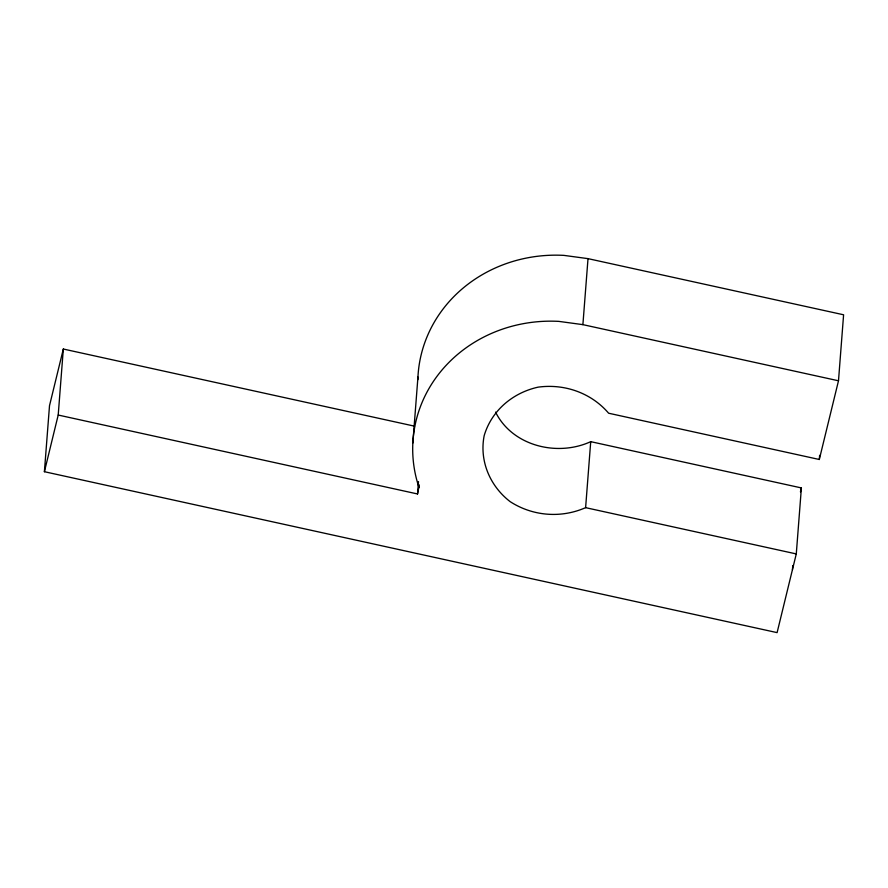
<?xml version="1.0" encoding="UTF-8"?>
<svg xmlns="http://www.w3.org/2000/svg" width="888" height="888" viewBox="0 0 888 888"><rect width="100%" height="100%" fill="white"/><g stroke="black" fill="none" stroke-linecap="round" stroke-linejoin="round"><path stroke-width="1.33" d="M495.571 412.11C512.343 446.098 557.387 456.987 590.72 441.658L801.387 487.923L796.281 553.923L777.1 632.622L44.4 471.706L49.506 405.694L63.326 349.028L414.541 426.173M44.4 471.706L58.208 415.04L63.326 349.028M412.842 443.034L417.948 377.034M58.208 415.04L417.538 493.961L418.492 481.585M417.538 493.961L419.291 484.915M796.281 553.923L585.614 507.659C561.038 518.459 532.767 516.217 510.2 501.676C489.987 486.125 479.187 460.928 484.182 435.631C491.586 410.489 512.876 392.718 538.128 387.146C564.513 383.549 591.208 392.851 608.635 413.22L819.302 459.485L838.494 380.786L582.894 324.642L588.011 258.641L563.88 255.378A139.671 129.26 4.4 0 0 417.848 379.676M585.614 507.659L590.72 441.658M792.44 569.663L792.762 565.545M819.302 459.485L819.624 455.355M838.494 380.786L843.6 314.785L588.011 258.641M800.432 491.863L801.387 487.923M582.894 324.642L558.774 321.378A139.671 129.26 4.4 0 0 419.069 487.656"/></g></svg>
